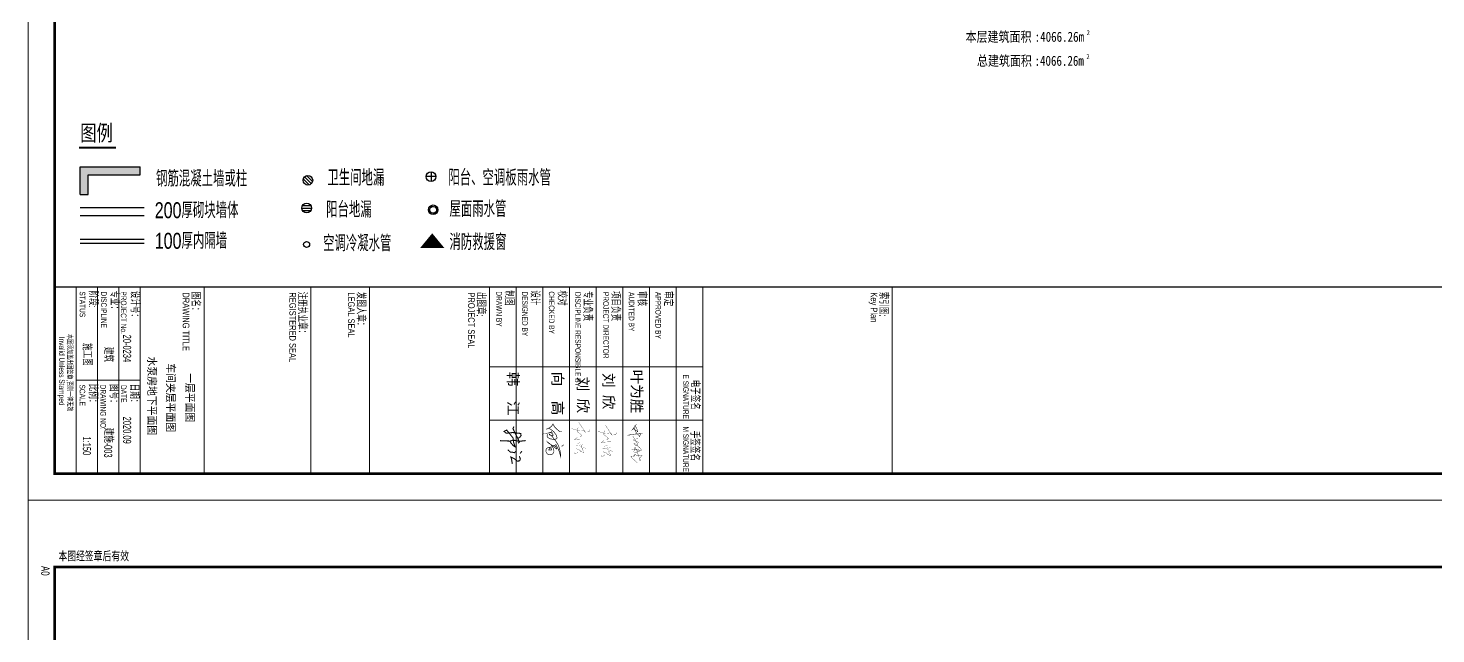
# Model space of a CAD drawing. Extents: x -275060 to -14507, y -783073 to -270523.
# Drawn here: x -192857 to -113679, y -456391 to -422315 of the extents above; entities that cross this region are included whole.
import ezdxf
from ezdxf.enums import TextEntityAlignment as Align

# ---------------------------------------------------------------- set-up
doc = ezdxf.new("R2010")
doc.units = 0
doc.header["$LTSCALE"] = 1000
doc.header["$MEASUREMENT"] = 0
doc.linetypes.add('图例$0$住宅图例$0$3yDASH', pattern=[4.25, 3, -1.25])
for name, color, linetype in [('00-tk', 151, 'Continuous'), ('A-Hatch1(建筑填充1平面)', 8, 'Continuous'), ('A-Hz2(文字标注)', 2, 'Continuous'), ('A-Roof-Water(建筑雨水管地漏)', 170, 'Continuous'), ('A-Wall(建筑墙)', 7, 'Continuous'), ('AXIS', 3, 'Continuous'), ('iicon', 7, 'Continuous'), ('PUB_TEXT', 7, 'Continuous'), ('图例$0$住宅图例$0$A-Roof-Water(建筑雨水管地漏)', 170, 'Continuous'), ('签名', 1, 'Continuous')]:
    doc.layers.add(name, color=color, linetype=linetype)
doc.layers.add('TK', color=252, linetype='Continuous', lineweight=13)
doc.layers.add('功能名称', color=255, linetype='Continuous', lineweight=0)
doc.styles.add('DS6HT', font='simhei.ttf', dxfattribs={"width": 0.8})
doc.styles.add('T&D', font='haiwenrs.shx', dxfattribs={"width": 0.7, "bigfont": 'hztxt.shx'})
doc.styles.add('TITLE', font='simhei.ttf', dxfattribs={"width": 0.8})
doc.styles.add('仿宋体', font='', dxfattribs={"width": 0.8})
doc.styles.add('图例$0$住宅图例$0$SUNYAT1', font='3yromans.shx', dxfattribs={"width": 0.75, "bigfont": '3yhztxt.shx'})
doc.styles.add('图例$0$住宅图例$0$SUNYAT4', font='', dxfattribs={"width": 0.75})
doc.styles.get('仿宋体').set_extended_font_data('SimSun')
doc.styles.get('图例$0$住宅图例$0$SUNYAT4').set_extended_font_data('SimSun')

# ---------------------------------------------------------------- blocks, each defined once
blk = doc.blocks.new('图例$0$住宅图例$0$阳台地漏')
at = {"layer": '图例$0$住宅图例$0$A-Roof-Water(建筑雨水管地漏)'}
for p, q in [((-60, 0), (60, 0)), ((-52, 30), (52, 30)), ((-52, -30), (52, -30))]:
    blk.add_line(p, q, dxfattribs=at)
blk.add_ellipse((0, 0), major_axis=(-2.4, 60), ratio=1, start_param=4.672389, end_param=10.955574, dxfattribs=at)
blk = doc.blocks.new('图例$0$住宅图例$0$阳台雨水管')
at = {"layer": '图例$0$住宅图例$0$A-Roof-Water(建筑雨水管地漏)'}
for p, q in [((60, 0), (-60, 0)), ((0, 60), (0, -60))]:
    blk.add_line(p, q, dxfattribs=at)
blk.add_ellipse((0, 0), major_axis=(-2.4, 60), ratio=1, start_param=4.672389, end_param=10.955574, dxfattribs=at)
blk = doc.blocks.new('图例$0$住宅图例$0$卫生间地漏')
at = {"layer": 'A-Roof-Water(建筑雨水管地漏)', "linetype": '图例$0$住宅图例$0$3yDASH', "ltscale": 0.2}
for p, q in [((16, 58), (-58, -16)), ((42, 42), (-42, -42)), ((58, 16), (-16, -58))]:
    blk.add_line(p, q, dxfattribs=at)
at = {"layer": 'A-Roof-Water(建筑雨水管地漏)'}
blk.add_ellipse((0, 0), major_axis=(-2.4, 60), ratio=1, start_param=4.672389, end_param=10.955574, dxfattribs=at)
blk = doc.blocks.new('图例$0$住宅图例$0$屋面雨水管')
at = {"layer": 'A-Roof-Water(建筑雨水管地漏)'}
for major_axis, start_param, end_param in [((-2.4, 60), 4.672389, 10.955574), ((4.7, 41.7), -1.458844800718299, 4.824340506461287)]:
    blk.add_ellipse((0, 0), major_axis=major_axis, ratio=1, start_param=start_param, end_param=end_param, dxfattribs=at)
blk = doc.blocks.new('33')
at = {"layer": 'A-Hatch1(建筑填充1平面)'}
for points in [[(4022093, -208567), (4022093, -207867), (4022293, -208567), (4022293, -208067)], [(4022293, -208067), (4022093, -207867), (4023593, -208067), (4023593, -207867)]]:
    blk.add_solid(points, dxfattribs=at)
at = {"layer": 'A-Hz2(文字标注)', "lineweight": 0, "const_width": 50}
blk.add_lwpolyline([(4022068, -207393), (4022993, -207393)], dxfattribs=at)
at = {"layer": 'A-Roof-Water(建筑雨水管地漏)'}
blk.add_ellipse((4027756, -209813), major_axis=(-3, 74.9), ratio=1, start_param=4.672389, end_param=10.955574, dxfattribs=at)
at = {"layer": 'A-Wall(建筑墙)'}
for p, q in [((4022093, -208567), (4022093, -207867)), ((4022093, -207867), (4023593, -207867)), ((4023593, -208067), (4023593, -207867)), ((4022293, -208567), (4022293, -208067)), ((4022293, -208067), (4023593, -208067)), ((4022093, -208567), (4022293, -208567)), ((4022093, -208889), (4023693, -208889)), ((4022093, -209089), (4023693, -209089)), ((4022093, -209676), (4023693, -209676)), ((4022093, -209776), (4023693, -209776))]:
    blk.add_line(p, q, dxfattribs=at)
at = {"layer": 'A-Wall(建筑墙)', "color": 1}
blk.add_lwpolyline([(4030895, -209533, 0, 600, 0), (4030895, -209897, 600, 600, 0)], format="xyseb", dxfattribs=at)
at = {"layer": 'A-Roof-Water(建筑雨水管地漏)', "xscale": 2, "yscale": 2, "zscale": 2, "rotation": 90}
blk.add_blockref('图例$0$住宅图例$0$卫生间地漏', (4027787, -208207), dxfattribs=at)
at = {"layer": 'A-Roof-Water(建筑雨水管地漏)', "xscale": 2, "yscale": 2, "zscale": 2}
for name, p in [('图例$0$住宅图例$0$阳台雨水管', (4030865, -208116)), ('图例$0$住宅图例$0$阳台地漏', (4027756, -208902)), ('图例$0$住宅图例$0$屋面雨水管', (4030919, -208945))]:
    blk.add_blockref(name, p, dxfattribs=at)
at = {"layer": 'A-Hz2(文字标注)', "lineweight": 0, "width": 0.75}
for s, style, p in [('图例', '图例$0$住宅图例$0$SUNYAT4', (4022094, -207223)), ('钢筋混凝土墙或柱', '图例$0$住宅图例$0$SUNYAT1', (4023991, -208364)), ('卫生间地漏', '图例$0$住宅图例$0$SUNYAT1', (4028273, -208344)), ('阳台、空调板雨水管', '图例$0$住宅图例$0$SUNYAT1', (4031298, -208341)), ('200厚砌块墙体', '图例$0$住宅图例$0$SUNYAT1', (4023958, -209156)), ('阳台地漏', '图例$0$住宅图例$0$SUNYAT1', (4028242, -209139)), ('屋面雨水管', '图例$0$住宅图例$0$SUNYAT1', (4031325, -209123)), ('100厚内隔墙', '图例$0$住宅图例$0$SUNYAT1', (4023958, -209921)), ('空调冷凝水管', '图例$0$住宅图例$0$SUNYAT1', (4028165, -209982)), ('消防救援窗', '图例$0$住宅图例$0$SUNYAT1', (4031325, -209952))]:
    blk.add_text(s, height=400, dxfattribs=dict(at, style=style)).set_placement(p)
blk = doc.blocks.new('TK-A0')
at = {"layer": 'TK'}
for p, q in [((0, 841), (0, 0)), ((1189, 0), (1189, 841)), ((25, 831), (25, 10)), ((1109, 831), (1109, 10)), ((1179, 10), (1179, 831)), ((1109, 324), (1179, 324)), ((1109, 253), (1179, 253)), ((1109, 253), (1179, 253)), ((1109, 253), (1179, 253)), ((1109, 253), (1179, 253)), ((1109, 253), (1179, 253)), ((1179, 253), (1109, 253)), ((1179, 253), (1109, 253)), ((1179, 253), (1109, 253)), ((1109, 253), (1179, 253)), ((1139, 173), (1139, 253)), ((1139, 253), (1139, 189)), ((1159, 173), (1159, 253)), ((1159, 189), (1159, 253)), ((1179, 243), (1109, 243)), ((1179, 233), (1109, 233)), ((1179, 233), (1109, 233)), ((1179, 223), (1109, 223)), ((1179, 223), (1109, 223)), ((1179, 213), (1109, 213)), ((1179, 213), (1109, 213)), ((1179, 203), (1109, 203)), ((1179, 203), (1109, 203)), ((1179, 193), (1109, 193)), ((1179, 193), (1109, 193)), ((1179, 183), (1109, 183)), ((1179, 183), (1109, 183)), ((1109, 173), (1179, 173)), ((1109, 173), (1179, 173)), ((1179, 173), (1109, 173)), ((1179, 173), (1109, 173)), ((1109, 128), (1179, 128)), ((1179, 106), (1109, 106)), ((1179, 42), (1109, 42)), ((1144, 42), (1144, 18)), ((1179, 34), (1109, 34)), ((1179, 26), (1109, 26)), ((1179, 18), (1109, 18)), ((25, 10), (1179, 10)), ((1179, 10), (1109, 10)), ((0, 0), (1189, 0))]:
    blk.add_line(p, q, dxfattribs=at)
at = {"layer": 'TK', "const_width": 1}
blk.add_lwpolyline([(25, 831), (1179, 831), (1179, 10), (25, 10)], close=True, dxfattribs=at)
at = {"layer": 'TK', "const_width": 0.5}
blk.add_lwpolyline([(1109, 10), (1109, 831)], dxfattribs=at)
at = {"layer": 'TK'}
blk.add_lwpolyline([(1109, 66), (1179, 66), (1179, 42), (1109, 42)], close=True, dxfattribs=at)
at = {"layer": 'TK', "style": 'T&D', "width": 0.7}
for s, height, p in [('索引图:', 3, (1110.82, 319.18)), ('Key Plan', 2.5, (1111.07, 315.96)), ('电子签名', 3, (1143.79, 248.48)), ('手签签名', 3, (1162.95, 248.35)), ('E SIGNATURE', 2.1, (1141.86, 245.58)), ('M SIGNATURE', 2.1, (1161.37, 245.58)), ('审定', 3, (1110.55, 238.42)), ('APPROVED BY', 2.1, (1110.87, 235.2)), ('审核', 3, (1110.54, 228.52)), ('AUDITED BY', 2.1, (1110.93, 225.24)), ('项目负责', 3, (1110.51, 218.67)), ('PROJECT DIRECTOR', 2.1, (1110.89, 215.62)), ('专业负责', 3, (1110.53, 208.18)), ('DISCIPLINE RESPONSIBLE BY', 2.1, (1110.88, 205.12)), ('校对', 3, (1110.33, 198.59)), ('CHECKED BY', 2.1, (1110.67, 195.26)), ('设计', 3, (1110.26, 188.44)), ('DESIGNED BY', 2.1, (1110.72, 185.24)), ('制图', 3, (1110.3, 178.78)), ('DRAWN BY', 2.1, (1110.66, 175.53)), ('出图章:', 3, (1110.82, 168.19)), ('PROJECT SEAL', 2.5, (1111.07, 164.96)), ('发图人章：', 3, (1110.82, 123.19)), ('LEGAL SEAL', 2.5, (1111.07, 119.96)), ('注册执业章：', 3, (1110.82, 101.19)), ('REGISTERED SEAL', 2.5, (1111.07, 97.96)), ('图名：', 3, (1110.82, 61.18)), ('DRAWING TITLE', 2.5, (1111.07, 57.96)), ('设计号：', 3, (1110.43, 38.45)), ('日期：', 3, (1145.29, 38.21)), ('专业：', 3, (1110.33, 30.82)), ('PROJECT No.', 2.1, (1110.65, 34.77)), ('图号：', 3, (1145.43, 30.55)), ('DATE', 2.1, (1145.79, 34.78)), ('DISCIPLINE', 2.1, (1110.75, 27.35)), ('DRAWING NO.', 2.1, (1145.65, 27.09)), ('阶段:', 3, (1110.33, 22.8)), ('STATUS', 2.1, (1110.67, 19.33)), ('比例：', 3, (1145.32, 22.72)), ('SCALE', 2.1, (1145.6, 19.28)), ('A0', 3.15, (24.67, 4.88))]:
    blk.add_text(s, height=height, dxfattribs=at).set_placement(p)
blk.add_text('本图经签章后有效', height=3.5, rotation=90, dxfattribs=at).set_placement((22.89, 11.35))
for s, height, p in [('本图须加盖出图签章,否则一律无效', 2, (1141.16, 15.64)), ('Invalid Unless Stamped', 2.1, (1140.58, 12.4))]:
    blk.add_text(s, height=height, dxfattribs=at).set_placement(p, align=Align.MIDDLE)
blk = doc.blocks.new('A$C7C122B11')
at = {"layer": 'iicon', "color": 13, "const_width": 7.58}
for points in [[(244, 611), (279, 605)], [(322, 465), (255, 393)], [(279, 605), (315, 591)], [(321, 572), (298, 526)], [(301, 455), (344, 476)], [(315, 591), (321, 572)], [(858, 469), (850, 439)], [(872, 485), (858, 469)], [(0, 251), (101, 316)], [(101, 316), (199, 383)], [(180, 234), (214, 214)], [(220, 61), (189, 0)], [(199, 383), (301, 455)], [(214, 214), (249, 201)], [(254, 164), (220, 61)], [(249, 201), (284, 195)], [(270, 260), (254, 164)], [(255, 393), (267, 338)], [(267, 338), (270, 260)], [(284, 195), (312, 200)], [(312, 200), (331, 220)], [(331, 220), (382, 295)], [(382, 295), (411, 328)], [(411, 328), (434, 349)], [(434, 349), (448, 349)], [(448, 349), (455, 315)], [(455, 315), (462, 292)], [(462, 292), (485, 335)], [(535, 158), (509, 209)], [(575, 108), (535, 158)], [(554, 440), (553, 381)], [(553, 381), (555, 298)], [(555, 298), (561, 212)], [(561, 212), (572, 134)], [(572, 134), (575, 108)], [(674, 309), (686, 266)], [(686, 266), (692, 224)], [(692, 224), (692, 211)], [(718, 416), (741, 413)], [(745, 400), (719, 368)], [(726, 309), (755, 327)], [(741, 413), (745, 400)], [(755, 327), (790, 346)], [(756, 296), (765, 257)], [(762, 218), (762, 180)], [(762, 180), (763, 160)], [(765, 257), (762, 218)], [(790, 346), (817, 357)], [(826, 342), (799, 315)], [(817, 357), (835, 356)], [(835, 356), (826, 342)], [(850, 439), (850, 403)], [(850, 403), (863, 373)], [(863, 373), (876, 363)], [(876, 363), (897, 363)], [(892, 201), (876, 164)], [(909, 233), (892, 201)], [(897, 363), (924, 382)], [(921, 283), (909, 233)], [(923, 311), (921, 283)], [(924, 382), (974, 414)], [(951, 294), (937, 279)], [(971, 334), (951, 294)], [(991, 378), (971, 334)], [(974, 414), (997, 421)], [(980, 231), (1007, 207)], [(1010, 411), (991, 378)], [(997, 421), (1010, 411)], [(1033, 121), (1002, 119)], [(1007, 207), (1028, 171)], [(1028, 171), (1033, 146)], [(1033, 146), (1033, 121)]]:
    blk.add_lwpolyline(points, dxfattribs=at)
blk = doc.blocks.new('A$C2CD672AE')
at = {"layer": '签名', "const_width": 40}
for points in [[(10, 523), (86, 480), (394, 629), (590, 723), (643, 672)], [(462, 656), (414, 738), (355, 782), (274, 780), (253, 600), (239, 476), (251, 353), (262, 228), (197, 148), (148, 248), (316, 383), (446, 488), (600, 502), (775, 564), (727, 488), (613, 394), (559, 372)], [(540, 958), (551, 861), (567, 712), (523, 495), (559, 372), (543, 1)], [(945, 587), (994, 537), (977, 455), (975, 388), (887, 289)], [(935, 820), (1023, 749)], [(1126, 719), (1223, 757), (1271, 749), (1305, 711), (1309, 646), (1217, 526), (1158, 404), (1244, 429), (1358, 448), (1418, 455)]]:
    blk.add_lwpolyline(points, dxfattribs=at)
blk = doc.blocks.new('A$C3CB17D36')
at = {"const_width": 19.8}
for points in [[(80, 483), (82, 436), (-4, 331), (-78, 262), (-162, 214), (-96, 172), (-54, 122), (-14, 43), (0, 0)], [(65, 180), (93, 156), (111, 112), (117, 72), (102, 134), (135, 190), (181, 222), (201, 209), (198, 167), (178, 105), (157, 102), (195, 158), (241, 200), (315, 257), (385, 312), (440, 349), (503, 383), (609, 420), (706, 439), (791, 454), (852, 454), (716, 416), (599, 368), (536, 337), (477, 307), (499, 274), (517, 240), (510, 196), (467, 131), (427, 62), (399, 43), (467, 131), (526, 187), (613, 233), (672, 242), (729, 240), (769, 207), (791, 169), (791, 122), (782, 49), (744, 16), (692, -10), (629, 1), (595, 23), (580, 54), (573, 98), (582, 119), (601, 157), (635, 177), (651, 159), (649, 129), (648, 81), (582, 119)], [(484, 543), (520, 516), (530, 479)], [(-29, 73), (10, 153), (71, 228), (167, 307), (248, 338), (278, 337), (299, 321), (315, 280), (314, 213), (304, 143), (282, 94), (256, 43), (211, 30), (146, 45)], [(511, 204), (545, 247), (597, 293), (620, 321), (595, 337), (562, 312), (534, 290), (503, 269)], [(573, 98), (558, 138), (557, 178), (546, 198)]]:
    blk.add_lwpolyline(points, dxfattribs=at)
blk = doc.blocks.new('5635634563456')
at = {"layer": 'AXIS', "color": 1, "ltscale": 1000}
for points, const_width in [([(456321, 227084), (456323, 227003), (456340, 226889), (456350, 226736), (456364, 226551), (456389, 226377), (456412, 226211), (456434, 226115), (456454, 225981), (456460, 225938)], 35), ([(456541, 226856), (456497, 226883), (456453, 226906), (456404, 226930), (456347, 226954), (456330, 226974)], 35), ([(456511, 226356), (456598, 226399), (456645, 226426), (456716, 226466), (456769, 226502), (456843, 226554), (456901, 226589), (456972, 226633), (457083, 226688), (457147, 226724), (457210, 226744), (457243, 226739), (457255, 226715), (457256, 226661), (457241, 226611), (457206, 226554), (457187, 226524), (457156, 226496), (457121, 226466), (457079, 226440), (457051, 226436), (457075, 226474), (457120, 226543), (457168, 226614), (457233, 226692), (457285, 226754), (457338, 226800), (457415, 226883), (457487, 226940), (457542, 226981), (457583, 227002), (457585, 226954), (457566, 226823), (457537, 226676), (457515, 226502), (457509, 226326), (457520, 226216)], 20), ([(455638, 226631), (456046, 226314), (455898, 226528)], 35), ([(455726, 226495), (455793, 226559), (455885, 226610), (455980, 226658), (456074, 226692), (456140, 226711), (456191, 226721), (456171, 226679), (456122, 226626), (456066, 226550), (456000, 226461), (455930, 226407)], 35), ([(456000, 226461), (456120, 226541), (456209, 226584), (456284, 226619), (456362, 226642), (456383, 226667), (456372, 226711), (456436, 226771), (456484, 226814), (456541, 226856), (456584, 226882)], 35), ([(456474, 226132), (456468, 226098), (456460, 225938)], 10), ([(456723, 226780), (456707, 226722), (456709, 226662), (456720, 226612), (456740, 226593), (456760, 226586), (456774, 226591)], 20)]:
    blk.add_lwpolyline(points, dxfattribs=dict(at, const_width=const_width))
for points in [[(457512, 226414, 20, 20, 0), (457568, 226678, 20, 20, 0), (457591, 226783, 20, 20, 0), (457627, 226841, 20, 20, 0), (457636, 226855, 20, 20, 0), (457670, 226830, 20, 20, 0), (457684, 226788, 20, 20, 0), (457721, 226669, 20, 20, 0), (457721, 226593, 20, 20, 0), (457722, 226502, 20, 20, 0), (457712, 226436, 20, 20, 0), (457675, 226435, 20, 20, 0), (457629, 226445, 20, 20, 0), (457579, 226451, 20, 20, 0), (457468, 226480, 20, 20, 0), (457412, 226504, 20, 20, 0), (457345, 226518, 20, 20, 0), (457423, 226562, 20, 20, 0), (457642, 226660, 20, 20, 0), (457903, 226748, 20, 20, 0), (458182, 226843, 20, 20, 0), (458298, 226875, 20, 20, 0), (458384, 226894, 20, 20, 0), (458349, 226902, 20, 20, 0), (458320, 226902, 20, 20, 0), (458244, 226891, 20, 20, 0), (458219, 226887, 20, 20, 0), (458166, 226893, 20, 20, 0), (458108, 226921, 20, 20, 0), (458072, 226957, 20, 20, 0), (458038, 226986, 20, 20, 0), (458000, 227029, 20, 20, 0), (457974, 227049, 20, 20, 0), (457985, 226931, 20, 20, 0), (458001, 226820, 20, 20, 0), (458013, 226590, 20, 20, 0), (458016, 226523, 20, 20, 0), (457984, 226423, 20, 20, 0), (457948, 226430, 20, 20, 0), (457915, 226448, 20, 20, 0), (457886, 226495, 20, 20, 0), (457875, 226514, 20, 20, 0), (457865, 226548, 20, 20, 0), (457913, 226535, 20, 20, 0), (457962, 226508, 20, 20, 0), (457985, 226486, 20, 20, 0), (458023, 226448, 20, 20, 0), (458044, 226386, 20, 20, 0), (458039, 226328, 20, 20, 0), (458028, 226266, 20, 20, 0), (458031, 226227, 20, 20, 0), (458032, 226211, 20, 20, 0), (458087, 226240, 20, 20, 0), (458166, 226298, 20, 20, 0), (458306, 226445, 20, 20, 0), (458437, 226588, 20, 20, 0), (458487, 226643, 20, 0, 0), (458657, 226831, 0, 0, 0)], [(457041, 226828, 20, 20, 0), (456957, 226700, 20, 20, 0), (456928, 226631, 20, 20, 0), (456875, 226503, 20, 20, 0), (456834, 226423, 20, 20, 0), (456812, 226396, 20, 20, 0), (456724, 226364, 20, 0, 0)]]:
    blk.add_lwpolyline(points, format="xyseb", dxfattribs=at)
blk = doc.blocks.new('签名')
at = {"xscale": 1.132661029987503, "yscale": 1.132661029987503, "zscale": 1.132661029987503}
for p in [(-1750, 4064), (-1860, 3062)]:
    blk.add_blockref('A$C7C122B11', p, dxfattribs=at)
at = {"layer": '00-tk', "xscale": 1.200000000011642, "yscale": 1.200000000011642, "zscale": 1.200000000011642}
blk.add_blockref('A$C3CB17D36', (-1599, 2124), dxfattribs=at)
at = {"layer": 'AXIS', "xscale": 0.5, "yscale": 0.5, "zscale": 0.5}
blk.add_blockref('5635634563456', (-229602, -107802), dxfattribs=at)
at = {"layer": '签名'}
blk.add_blockref('A$C2CD672AE', (-1713, 399), dxfattribs=at)
at = {"layer": '功能名称', "color": 7, "style": 'DS6HT'}
for s, p in [('叶为胜', (-3830, 5326)), ('刘 欣', (-3706, 4269)), ('刘 欣', (-3567, 3309)), ('向  高', (-3757, 2357)), ('韩  江', (-3750, 689))]:
    blk.add_text(s, height=400, dxfattribs=at).set_placement(p)

msp = doc.modelspace()

# ---------------------------------------------------------------- block references
at = {"layer": '00-tk', "xscale": 1.5, "yscale": 1.5, "zscale": 1.5, "rotation": 270}
msp.add_blockref('签名', (-166909, -447277.1), dxfattribs=at)
at = {"layer": 'A-Hz2(文字标注)', "xscale": 2.25, "yscale": 2.25, "zscale": 2.25}
msp.add_blockref('33', (-9239643.1, 37592.7), dxfattribs=at)
at = {"layer": 'TK', "xscale": 150, "yscale": 150, "zscale": 150, "rotation": 270}
for p in [(-192857.2, -270522.7), (-192857.2, -448872.7)]:
    msp.add_blockref('TK-A0', p, dxfattribs=at)

# ---------------------------------------------------------------- texts
at = {"layer": 'PUB_TEXT', "style": '仿宋体', "width": 0.8}
for s, height, p in [('本层建筑面积', 566.46, (-140131.4, -423082.7)), (':4066.26m', 566.46, (-136242.8, -423082.7)), ('2', 283.2, (-133326.3, -422707.7)), ('总建筑面积', 566.46, (-139492.4, -424432.5)), (':4066.26m', 566.46, (-136251.8, -424432.5)), ('2', 283.2, (-133335.4, -424057.5))]:
    msp.add_text(s, height=height, dxfattribs=at).set_placement(p)
at = {"layer": 'TK', "color": 2, "style": 'T&D', "width": 0.7}
for s, p in [('施工图', (-189780.6, -440672.1)), ('建筑', (-188580.6, -440672.1)), ('建施-', (-188580.6, -445289.9)), ('1:150', (-189780.6, -445816.8))]:
    msp.add_text(s, height=450, rotation=270, dxfattribs=at).set_placement(p, align=Align.CENTER)
for s, p in [('20-0234', (-187513.7, -439561.8)), ('2020.09', (-187513.7, -444174.8))]:
    msp.add_text(s, height=450, rotation=270, dxfattribs=at).set_placement(p)
at = {"layer": 'TK', "color": 3, "style": 'TITLE', "width": 0.9}
for s, p in [('水泵房地下平面图', (-186115, -443003)), ('车间夹层平面图', (-185061.4, -443105.1)), ('一层平面图', (-183977.6, -443105.1))]:
    msp.add_text(s, height=450, rotation=270, dxfattribs=at).set_placement(p, align=Align.CENTER)
at = {"layer": 'TK', "color": 3, "style": 'T&D', "width": 0.7}
msp.add_text('003', height=450, rotation=270, dxfattribs=at).set_placement((-188580.6, -445771.2))

doc.saveas('drawing.dxf')
